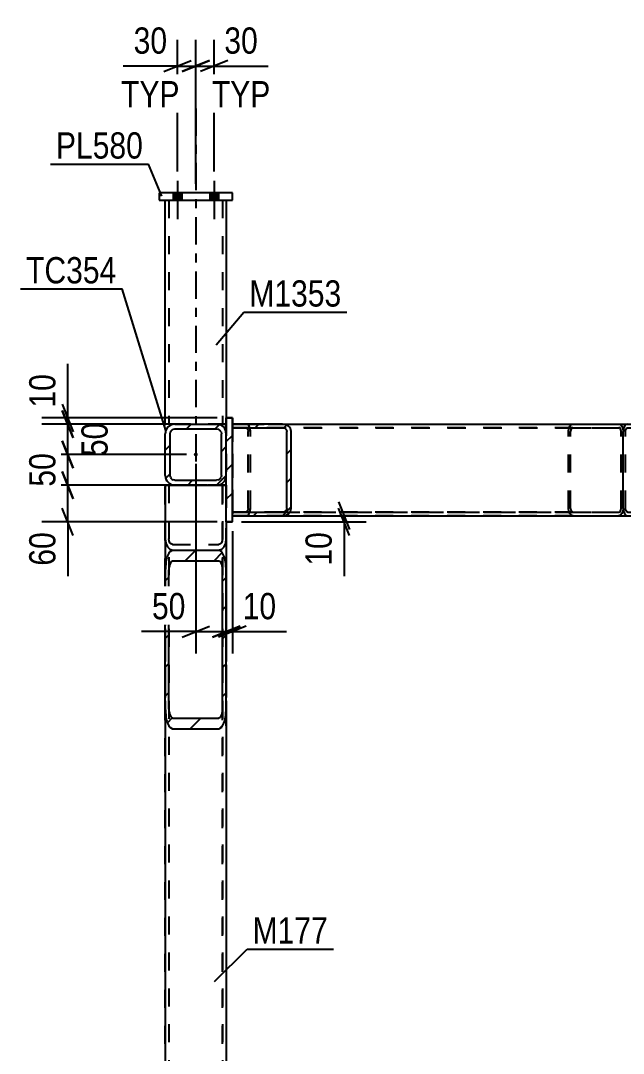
# Model space of a CAD drawing. Header units: millimetres. Extents: x -832 to 357, y -842 to -1.
# Drawn here: x 101.2 to 167, y -292.1 to -179.4 of the extents above; entities that cross this region are included whole.
import ezdxf

# ---------------------------------------------------------------- set-up
doc = ezdxf.new("R2010")
doc.units = ezdxf.units.MM
doc.linetypes.add('DXK_LINE_DOT2', pattern=[3.9198, 1.9599, -1.9599])
doc.linetypes.add('DXK_LINE_DOT3', pattern=[5.9187, 2.979, -0.9799, 0.9799, -0.9799])
doc.styles.add('Arial Narrow', font='ARIALN.TTF', dxfattribs={"height": 0.2})

# ---------------------------------------------------------------- blocks, each defined once
blk = doc.blocks.new('Part-570388851-13769 - 13758')
at = {"color": 7, "linetype": 'DXK_LINE_DOT2'}
for p, q in [((123.61, -230.11), (116.95, -230.11)), ((116.95, -230.11), (116.95, -256.36)), ((117.35, -230.11), (117.35, -256.36)), ((123.21, -230.11), (123.21, -256.36)), ((123.61, -256.36), (123.61, -230.11)), ((116.95, -235.95), (117.01, -236.43)), ((117.01, -236.43), (117.18, -236.83)), ((117.38, -236.19), (117.35, -235.95)), ((117.46, -236.39), (117.38, -236.19)), ((117.59, -236.52), (117.46, -236.39)), ((123.1, -236.39), (122.97, -236.52)), ((123.18, -236.19), (123.1, -236.39)), ((123.21, -235.95), (123.18, -236.19)), ((123.38, -236.83), (123.55, -236.43)), ((123.55, -236.43), (123.61, -235.95)), ((117.18, -236.83), (117.44, -237.1)), ((117.44, -237.1), (117.75, -237.19)), ((117.75, -236.57), (117.59, -236.52)), ((117.75, -236.57), (122.81, -236.57)), ((117.75, -237.19), (122.81, -237.19)), ((122.97, -236.52), (122.81, -236.57)), ((122.81, -237.19), (123.12, -237.1)), ((123.12, -237.1), (123.38, -236.83))]:
    blk.add_line(p, q, dxfattribs=at)
blk = doc.blocks.new('Part-570388851-13770 - 13758')
at = {"color": 7, "linetype": 'DXK_LINE_DOT2'}
for p, q in [((116.95, -432.14), (116.95, -230.11)), ((116.95, -230.11), (123.61, -230.11)), ((117.35, -230.11), (117.35, -432.14)), ((123.21, -432.14), (123.21, -230.11)), ((123.61, -230.11), (123.61, -432.14))]:
    blk.add_line(p, q, dxfattribs=at)
blk = doc.blocks.new('Part-570388851-13775 - 13758')
at = {"color": 7, "linetype": 'DXK_LINE_DOT2'}
for p, q in [((116.95, -230.11), (123.61, -230.11)), ((116.95, -230.11), (116.95, -254.34)), ((117.35, -230.11), (117.35, -432.14)), ((123.21, -230.11), (123.21, -432.14)), ((123.61, -230.11), (123.61, -254.34)), ((116.95, -235.95), (117.01, -236.43)), ((117.01, -236.43), (117.18, -236.83)), ((117.38, -236.19), (117.35, -235.95)), ((117.46, -236.39), (117.38, -236.19)), ((117.59, -236.52), (117.46, -236.39)), ((123.1, -236.39), (122.97, -236.52)), ((123.18, -236.19), (123.1, -236.39)), ((123.21, -235.95), (123.18, -236.19)), ((123.38, -236.83), (123.55, -236.43)), ((123.55, -236.43), (123.61, -235.95)), ((117.18, -236.83), (117.44, -237.1)), ((117.44, -237.1), (117.75, -237.19)), ((117.75, -236.57), (117.59, -236.52)), ((117.75, -236.57), (122.81, -236.57)), ((117.75, -237.19), (122.81, -237.19)), ((122.97, -236.52), (122.81, -236.57)), ((122.81, -237.19), (123.12, -237.1)), ((123.12, -237.1), (123.38, -236.83))]:
    blk.add_line(p, q, dxfattribs=at)
at = {"color": 2, "linetype": 'Continuous'}
for p, q in [((116.95, -254.34), (116.95, -432.14)), ((123.61, -254.34), (123.61, -432.14))]:
    blk.add_line(p, q, dxfattribs=at)
blk = doc.blocks.new('Part-570388851-13865 - 13758')
at = {"color": 7, "linetype": 'DXK_LINE_DOT2'}
for p, q in [((124.28, -222.78), (123.61, -222.78)), ((123.61, -222.78), (123.61, -234.11)), ((124.28, -234.11), (124.28, -222.78)), ((123.61, -234.11), (124.28, -234.11))]:
    blk.add_line(p, q, dxfattribs=at)
blk = doc.blocks.new('Part-570388851-13784 - 13758')
at = {"color": 7, "linetype": 'DXK_LINE_DOT2'}
for p, q in [((124.28, -223.44), (129.74, -223.44)), ((124.28, -223.44), (124.28, -233.44)), ((124.28, -223.44), (161.44, -223.44)), ((161.44, -223.84), (124.28, -223.84)), ((124.28, -223.84), (166.47, -223.84)), ((125.95, -223.5), (125.77, -223.44)), ((125.77, -223.84), (125.86, -223.87)), ((125.86, -223.87), (125.94, -223.96)), ((125.94, -223.96), (125.99, -224.09)), ((126.1, -223.68), (125.95, -223.5)), ((125.99, -224.09), (126.01, -224.24)), ((126.21, -223.94), (126.1, -223.68)), ((126.24, -224.24), (126.21, -223.94)), ((160.96, -224.24), (161, -223.94)), ((161, -223.94), (161.1, -223.68)), ((161.1, -223.68), (161.25, -223.5)), ((161.22, -224.09), (161.2, -224.24)), ((161.27, -223.96), (161.22, -224.09)), ((161.25, -223.5), (161.44, -223.44)), ((161.35, -223.87), (161.27, -223.96)), ((161.44, -223.84), (161.35, -223.87)), ((161.44, -223.44), (166.47, -223.44)), ((161.44, -223.84), (166.47, -223.84)), ((166.56, -223.87), (166.47, -223.84)), ((166.63, -223.96), (166.56, -223.87)), ((166.69, -224.09), (166.63, -223.96)), ((166.7, -224.24), (166.69, -224.09)), ((126.01, -232.64), (126.01, -224.24)), ((126.24, -232.64), (126.24, -224.24)), ((160.96, -232.64), (160.96, -224.24)), ((161.2, -232.64), (161.2, -224.24)), ((166.7, -232.64), (166.7, -224.24)), ((161.44, -233.04), (124.28, -233.04)), ((124.28, -233.04), (125.77, -233.04)), ((125.86, -233.01), (125.77, -233.04)), ((125.77, -233.04), (166.47, -233.04)), ((125.94, -232.92), (125.86, -233.01)), ((125.99, -232.79), (125.94, -232.92)), ((126.01, -232.64), (125.99, -232.79)), ((126.1, -233.21), (126.21, -232.95)), ((126.21, -232.92), (126.24, -232.64)), ((126.21, -232.95), (126.21, -232.92)), ((161, -232.95), (160.96, -232.64)), ((161.1, -233.21), (161, -232.95)), ((161.2, -232.64), (161.22, -232.79)), ((161.22, -232.79), (161.27, -232.92)), ((161.27, -232.92), (161.35, -233.01)), ((161.35, -233.01), (161.44, -233.04)), ((161.44, -233.04), (166.47, -233.04)), ((166.47, -233.04), (166.56, -233.01)), ((166.56, -233.01), (166.63, -232.92)), ((166.63, -232.92), (166.69, -232.79)), ((166.69, -232.79), (166.7, -232.64)), ((161.44, -233.44), (124.28, -233.44)), ((124.28, -233.44), (129.74, -233.44)), ((125.77, -233.44), (125.95, -233.38)), ((125.95, -233.38), (126.1, -233.21)), ((161.25, -233.38), (161.1, -233.21)), ((161.44, -233.44), (161.25, -233.38)), ((161.44, -233.44), (166.47, -233.44))]:
    blk.add_line(p, q, dxfattribs=at)
at = {"color": 2, "linetype": 'Continuous'}
for p, q in [((129.74, -223.44), (166.47, -223.44)), ((166.47, -223.44), (166.65, -223.5)), ((166.65, -223.5), (166.8, -223.68)), ((166.8, -223.68), (166.91, -223.94)), ((166.91, -223.94), (166.94, -224.24)), ((166.94, -232.64), (166.94, -224.24)), ((166.91, -232.95), (166.8, -233.21)), ((166.94, -232.64), (166.91, -232.95)), ((129.74, -233.44), (166.47, -233.44)), ((166.65, -233.38), (166.47, -233.44)), ((166.8, -233.21), (166.65, -233.38))]:
    blk.add_line(p, q, dxfattribs=at)
blk = doc.blocks.new('Part-570388851-13776 - 13758')
at = {"linetype": 'Continuous'}
h = blk.add_hatch(dxfattribs=at)
h.set_pattern_fill('', scale=0.7, style=0, pattern_type=0)
h.set_pattern_definition([(45, (122.8124, -256.6837), (-1.57154, 1.57154), [])])
h.paths.add_polyline_path([(117.75, -256.68), (122.81, -256.68), (123.12, -256.51), (123.38, -256), (123.55, -255.24), (123.61, -254.34), (123.61, -239.53), (123.55, -238.64), (123.38, -237.88), (123.12, -237.37), (122.81, -237.19), (117.75, -237.19), (117.44, -237.37), (117.18, -237.88), (117.01, -238.64), (116.95, -239.53), (116.95, -254.34), (117.01, -255.24), (117.18, -256), (117.44, -256.51)])
h.paths.add_polyline_path([(117.46, -255.17), (117.38, -254.79), (117.35, -254.34), (117.35, -239.53), (117.38, -239.08), (117.46, -238.7), (117.59, -238.45), (117.75, -238.36), (122.81, -238.36), (122.97, -238.45), (123.1, -238.7), (123.18, -239.08), (123.21, -239.53), (123.21, -254.34), (123.18, -254.79), (123.1, -255.17), (122.97, -255.43), (122.81, -255.51), (117.75, -255.51), (117.59, -255.43)])
at = {"color": 2, "linetype": 'Continuous'}
for p, q in [((116.95, -230.11), (116.95, -239.53)), ((116.95, -230.11), (117.01, -230.11)), ((117.01, -230.11), (117.44, -230.11)), ((117.44, -230.11), (118.01, -230.11)), ((122.55, -230.11), (123.61, -230.11)), ((123.61, -234.11), (123.61, -239.53)), ((117.75, -237.19), (117.44, -237.37)), ((117.75, -237.19), (122.81, -237.19)), ((123.12, -237.37), (122.81, -237.19)), ((117.01, -238.64), (116.95, -239.53)), ((117.59, -238.45), (117.75, -238.36)), ((117.75, -238.36), (122.81, -238.36)), ((122.81, -238.36), (122.97, -238.45)), ((123.61, -239.53), (123.55, -238.64)), ((116.95, -254.34), (116.95, -239.53)), ((117.35, -239.53), (117.38, -239.08)), ((117.35, -254.34), (117.35, -239.53)), ((123.18, -239.08), (123.21, -239.53)), ((123.21, -254.34), (123.21, -239.53)), ((123.61, -254.34), (123.61, -239.53)), ((116.95, -254.34), (117.01, -255.24)), ((117.38, -254.79), (117.35, -254.34)), ((123.21, -254.34), (123.18, -254.79)), ((123.55, -255.24), (123.61, -254.34)), ((117.75, -255.51), (117.59, -255.43)), ((117.75, -255.51), (122.81, -255.51)), ((122.97, -255.43), (122.81, -255.51)), ((117.44, -256.51), (117.75, -256.68)), ((117.75, -256.68), (122.81, -256.68)), ((122.81, -256.68), (123.12, -256.51))]:
    blk.add_line(p, q, dxfattribs=at)
at = {"color": 7, "linetype": 'DXK_LINE_DOT2'}
for p, q in [((116.95, -230.11), (116.95, -230.11)), ((117.18, -230.11), (117.75, -230.11)), ((117.35, -230.11), (117.35, -254.34)), ((117.35, -230.11), (117.38, -230.11)), ((118.01, -230.11), (122.55, -230.11)), ((123.21, -230.11), (123.21, -254.34)), ((123.61, -230.11), (123.61, -234.11)), ((116.95, -239.53), (116.95, -254.34)), ((123.61, -239.53), (123.61, -254.34))]:
    blk.add_line(p, q, dxfattribs=at)
at = {"color": 2, "linetype": 'Continuous'}
for centre, radius, start, end in [((119.72, -238.86), 2.72, 146.8845, 175.352), ((120.84, -238.86), 2.72, 4.648, 33.1155), ((118.73, -239.19), 1.36, 146.8845, 175.352), ((121.83, -239.19), 1.36, 4.648, 33.1155), ((119.72, -255.02), 2.72, 184.648, 213.1155), ((118.73, -254.68), 1.36, 184.648, 213.1155), ((121.83, -254.68), 1.36, 326.8845, 355.352), ((120.84, -255.02), 2.72, 326.8845, 355.352)]:
    blk.add_arc(centre, radius, start, end, dxfattribs=at)
blk = doc.blocks.new('Part-570388851-13782 - 13758')
at = {"color": 7, "linetype": 'DXK_LINE_DOT2'}
for p, q in [((124.28, -223.84), (124.28, -223.44)), ((124.28, -223.44), (125.77, -223.44)), ((129.99, -223.84), (124.28, -223.84)), ((125.77, -223.44), (129.99, -223.44)), ((125.95, -223.5), (125.77, -223.44)), ((125.77, -223.84), (125.86, -223.87)), ((125.86, -223.87), (125.94, -223.96)), ((125.94, -223.96), (125.99, -224.09)), ((126.1, -223.68), (125.95, -223.5)), ((125.99, -224.09), (126.01, -224.24)), ((126.21, -223.94), (126.1, -223.68)), ((126.24, -224.24), (126.21, -223.94)), ((126.01, -232.64), (126.01, -224.24)), ((126.24, -232.64), (126.24, -224.24)), ((124.28, -233.44), (124.28, -233.04)), ((124.28, -233.04), (125.77, -233.04)), ((125.86, -233.01), (125.77, -233.04)), ((125.77, -233.04), (129.99, -233.04)), ((125.94, -232.92), (125.86, -233.01)), ((125.99, -232.79), (125.94, -232.92)), ((126.01, -232.64), (125.99, -232.79)), ((126.1, -233.21), (126.21, -232.95)), ((126.21, -232.95), (126.24, -232.64)), ((125.77, -233.44), (124.28, -233.44)), ((125.77, -233.44), (125.95, -233.38)), ((129.99, -233.44), (125.77, -233.44)), ((125.95, -233.38), (126.1, -233.21))]:
    blk.add_line(p, q, dxfattribs=at)
blk = doc.blocks.new('Part-570388851-13789 - 13758')
at = {"color": 7, "linetype": 'DXK_LINE_DOT2'}
for p, q in [((124.28, -223.44), (166.47, -223.44)), ((124.28, -223.44), (124.28, -233.44)), ((124.28, -223.44), (207.94, -223.44)), ((124.28, -223.84), (207.94, -223.84)), ((124.28, -223.84), (207.94, -223.84)), ((204.15, -223.44), (207.94, -223.44)), ((207.94, -223.44), (207.94, -233.44)), ((124.28, -233.04), (207.94, -233.04)), ((124.28, -233.04), (207.94, -233.04)), ((124.28, -233.44), (207.94, -233.44)), ((124.28, -233.44), (166.47, -233.44)), ((204.15, -233.44), (207.94, -233.44))]:
    blk.add_line(p, q, dxfattribs=at)
at = {"color": 2, "linetype": 'Continuous'}
for p, q in [((166.47, -223.44), (204.15, -223.44)), ((166.47, -233.44), (204.15, -233.44))]:
    blk.add_line(p, q, dxfattribs=at)
blk = doc.blocks.new('Part-570388851-13866 - 13758')
at = {"linetype": 'Continuous'}
h = blk.add_hatch(dxfattribs=at)
h.set_pattern_fill('', scale=0.7, style=0, pattern_type=0)
h.set_pattern_definition([(45, (124.2791, -234.109), (-1.57154, 1.57154), [])])
h.paths.add_polyline_path([(123.61, -234.11), (124.28, -234.11), (124.28, -222.78), (123.61, -222.78)])
at = {"color": 2, "linetype": 'Continuous'}
for p, q in [((123.61, -222.78), (123.61, -222.78)), ((123.61, -222.78), (124.28, -222.78)), ((123.61, -234.11), (123.61, -222.78)), ((124.28, -222.78), (124.28, -222.78)), ((124.28, -234.11), (124.28, -222.78)), ((123.61, -234.11), (123.61, -234.11)), ((123.61, -234.11), (124.28, -234.11)), ((124.28, -234.11), (124.28, -234.11))]:
    blk.add_line(p, q, dxfattribs=at)
at = {"color": 7, "linetype": 'DXK_LINE_DOT2'}
for p, q in [((124.28, -222.78), (123.61, -222.78)), ((123.61, -234.11), (123.61, -222.78)), ((124.28, -222.78), (124.28, -234.11)), ((124.28, -234.11), (123.61, -234.11))]:
    blk.add_line(p, q, dxfattribs=at)
blk = doc.blocks.new('Part-570388851-13807 - 13758')
at = {"linetype": 'Continuous'}
h = blk.add_hatch(dxfattribs=at)
h.set_pattern_fill('', scale=0.7, style=0, pattern_type=0)
h.set_pattern_definition([(45, (129.7357, -233.4418), (-1.57154, 1.57154), [])])
h.paths.add_polyline_path([(124.28, -233.44), (129.74, -233.44), (130.1, -233.38), (130.41, -233.21), (130.62, -232.95), (130.69, -232.64), (130.69, -224.24), (130.62, -223.94), (130.41, -223.68), (130.1, -223.5), (129.74, -223.44), (124.28, -223.44), (124.28, -223.84), (129.74, -223.84), (129.92, -223.87), (130.07, -223.96), (130.18, -224.09), (130.21, -224.24), (130.21, -232.64), (130.18, -232.79), (130.07, -232.92), (129.92, -233.01), (129.74, -233.04), (124.28, -233.04)])
at = {"color": 7, "linetype": 'DXK_LINE_DOT2'}
for p, q in [((129.74, -223.44), (124.28, -223.44)), ((124.28, -223.44), (124.28, -233.44)), ((124.28, -223.84), (129.74, -223.84)), ((129.74, -233.04), (124.28, -233.04)), ((124.28, -233.44), (129.74, -233.44))]:
    blk.add_line(p, q, dxfattribs=at)
at = {"color": 2, "linetype": 'Continuous'}
for p, q in [((129.74, -223.44), (124.28, -223.44)), ((124.28, -223.44), (124.28, -223.84)), ((124.28, -223.84), (129.74, -223.84)), ((130.1, -223.5), (129.74, -223.44)), ((129.74, -223.84), (129.92, -223.87)), ((129.92, -223.87), (130.07, -223.96)), ((130.07, -223.96), (130.18, -224.09)), ((130.18, -224.09), (130.21, -224.24)), ((130.69, -224.24), (130.62, -223.94)), ((130.21, -232.64), (130.21, -224.24)), ((130.69, -232.64), (130.69, -224.24)), ((124.28, -233.04), (129.74, -233.04)), ((124.28, -233.44), (124.28, -233.04)), ((129.92, -233.01), (129.74, -233.04)), ((130.07, -232.92), (129.92, -233.01)), ((130.18, -232.79), (130.07, -232.92)), ((130.21, -232.64), (130.18, -232.79)), ((130.62, -232.95), (130.69, -232.64)), ((124.28, -233.44), (129.74, -233.44)), ((129.74, -233.44), (130.1, -233.38))]:
    blk.add_line(p, q, dxfattribs=at)
for centre, start, end in [((129.83, -224.35), 27.9501, 72.3018), ((129.83, -232.53), 287.6982, 332.0499)]:
    blk.add_arc(centre, 0.895, start, end, dxfattribs=at)
blk = doc.blocks.new('Part-570388851-14002 - 13758')
at = {"color": 7, "linetype": 'DXK_LINE_DOT2'}
for p, q in [((124.28, -198.24), (116.28, -198.24)), ((116.28, -198.24), (116.28, -199.04)), ((116.28, -199.04), (124.28, -199.04)), ((124.28, -199.04), (124.28, -198.24))]:
    blk.add_line(p, q, dxfattribs=at)
blk = doc.blocks.new('Part-570388851-13875 - 13758')
at = {"color": 7, "linetype": 'DXK_LINE_DOT2'}
for p, q in [((166.98, -223.94), (166.94, -224.24)), ((167.08, -223.68), (166.98, -223.94)), ((167.24, -223.5), (167.08, -223.68)), ((167.18, -224.24), (167.2, -224.09)), ((167.2, -224.09), (167.25, -223.96)), ((167.42, -223.44), (167.24, -223.5)), ((167.25, -223.96), (167.33, -223.87)), ((167.33, -223.87), (167.42, -223.84)), ((167.42, -223.44), (207.94, -223.44)), ((167.42, -223.44), (172.45, -223.44)), ((167.42, -223.84), (172.45, -223.84)), ((167.42, -223.84), (207.94, -223.84)), ((172.45, -223.44), (207.94, -223.44)), ((172.63, -223.5), (172.45, -223.44)), ((172.45, -223.84), (207.94, -223.84)), ((172.45, -223.84), (172.54, -223.87)), ((172.54, -223.87), (172.62, -223.96)), ((172.62, -223.96), (172.67, -224.09)), ((172.79, -223.68), (172.63, -223.5)), ((172.67, -224.09), (172.69, -224.24)), ((172.89, -223.94), (172.79, -223.68)), ((172.93, -224.24), (172.89, -223.94)), ((207.64, -224.24), (207.68, -223.94)), ((207.68, -223.94), (207.78, -223.68)), ((207.78, -223.68), (207.94, -223.5)), ((207.9, -224.09), (207.88, -224.24)), ((207.94, -223.96), (207.9, -224.09)), ((207.94, -223.44), (207.94, -223.44)), ((207.94, -223.44), (207.94, -233.44)), ((166.94, -232.64), (166.94, -224.24)), ((167.18, -232.64), (167.18, -224.24)), ((172.69, -232.64), (172.69, -224.24)), ((172.93, -232.64), (172.93, -224.24)), ((207.64, -232.64), (207.64, -224.24)), ((207.88, -232.64), (207.88, -224.24)), ((166.94, -232.64), (166.98, -232.95)), ((166.98, -232.95), (167.08, -233.21)), ((167.2, -232.79), (167.18, -232.64)), ((167.25, -232.92), (167.2, -232.79)), ((167.33, -233.01), (167.25, -232.92)), ((167.42, -233.04), (167.33, -233.01)), ((167.42, -233.04), (172.45, -233.04)), ((167.42, -233.04), (207.94, -233.04)), ((172.54, -233.01), (172.45, -233.04)), ((172.45, -233.04), (207.94, -233.04)), ((172.62, -232.92), (172.54, -233.01)), ((172.67, -232.79), (172.62, -232.92)), ((172.69, -232.64), (172.67, -232.79)), ((172.79, -233.21), (172.89, -232.95)), ((172.89, -232.95), (172.93, -232.64)), ((207.68, -232.95), (207.64, -232.64)), ((207.78, -233.21), (207.68, -232.95)), ((207.88, -232.64), (207.9, -232.79)), ((207.9, -232.79), (207.94, -232.92)), ((167.08, -233.21), (167.24, -233.38)), ((167.24, -233.38), (167.42, -233.44)), ((167.42, -233.44), (172.45, -233.44)), ((167.42, -233.44), (207.94, -233.44)), ((172.45, -233.44), (172.63, -233.38)), ((172.45, -233.44), (207.94, -233.44)), ((172.63, -233.38), (172.79, -233.21)), ((207.94, -233.38), (207.78, -233.21))]:
    blk.add_line(p, q, dxfattribs=at)
blk = doc.blocks.new('Part-570388851-14015 - 13758')
at = {"color": 7, "linetype": 'DXK_LINE_DOT3'}
blk.add_line((120.28, -189.04), (120.28, -233.45), dxfattribs=at)
at = {"color": 7, "linetype": 'DXK_LINE_DOT2'}
for p, q in [((116.95, -199.04), (123.61, -199.04)), ((116.95, -223.45), (116.95, -199.04)), ((117.35, -199.04), (117.35, -223.45)), ((123.21, -199.04), (123.21, -223.45)), ((123.61, -199.04), (123.61, -223.45)), ((123.61, -223.45), (116.95, -223.45)), ((117.01, -223.45), (116.95, -223.45))]:
    blk.add_line(p, q, dxfattribs=at)
blk = doc.blocks.new('Part-570388851-14030 - 13758')
at = {"color": 2, "linetype": 'Continuous'}
for p, q in [((124.28, -198.24), (116.28, -198.24)), ((116.28, -198.24), (116.28, -199.04)), ((116.28, -199.04), (124.28, -199.04)), ((124.28, -199.04), (124.28, -198.24))]:
    blk.add_line(p, q, dxfattribs=at)
blk = doc.blocks.new('Part-570388851-14035 - 13758')
at = {"color": 7, "linetype": 'DXK_LINE_DOT3'}
blk.add_line((120.28, -189.04), (120.28, -233.45), dxfattribs=at)
at = {"color": 2, "linetype": 'Continuous'}
for p, q in [((116.95, -223.45), (116.95, -199.04)), ((123.61, -199.04), (123.61, -222.78)), ((117.99, -223.45), (116.95, -223.45)), ((122.57, -223.45), (123.55, -223.45)), ((123.55, -223.45), (123.61, -223.45))]:
    blk.add_line(p, q, dxfattribs=at)
at = {"color": 7, "linetype": 'DXK_LINE_DOT2'}
for p, q in [((116.95, -199.04), (123.61, -199.04)), ((117.35, -199.04), (117.35, -223.45)), ((123.21, -199.04), (123.21, -223.45)), ((123.61, -222.78), (123.61, -223.45)), ((116.95, -223.45), (117.01, -223.45)), ((117.35, -223.45), (117.75, -223.45)), ((117.99, -223.45), (122.57, -223.45)), ((123.55, -223.45), (123.61, -223.45))]:
    blk.add_line(p, q, dxfattribs=at)
blk = doc.blocks.new('Part-570388851-14083 - 13758')
at = {"linetype": 'Continuous'}
h = blk.add_hatch(dxfattribs=at)
h.set_pattern_fill('', scale=0.7, style=0, pattern_type=0)
h.set_pattern_definition([(45, (122.5458, -230.1071), (-1.57154, 1.57154), [])])
h.paths.add_polyline_path([(118.01, -230.11), (122.55, -230.11), (122.95, -230.03), (123.3, -229.79), (123.53, -229.45), (123.61, -229.04), (123.61, -224.51), (123.53, -224.1), (123.3, -223.75), (122.95, -223.52), (122.55, -223.44), (118.01, -223.44), (117.6, -223.52), (117.26, -223.75), (117.03, -224.1), (116.95, -224.51), (116.95, -229.04), (117.03, -229.45), (117.26, -229.79), (117.6, -230.03)])
h.paths.add_polyline_path([(117.52, -229.24), (117.48, -229.04), (117.48, -224.51), (117.52, -224.3), (117.64, -224.13), (117.81, -224.01), (118.01, -223.97), (122.55, -223.97), (122.75, -224.01), (122.92, -224.13), (123.04, -224.3), (123.08, -224.51), (123.08, -229.04), (123.04, -229.24), (122.92, -229.42), (122.75, -229.53), (122.55, -229.57), (118.01, -229.57), (117.81, -229.53), (117.64, -229.42)])
blk.add_hatch(color=30, dxfattribs=at).paths.add_polyline_path([(120.28, -226.87, -1), (120.28, -226.67, -1)])
at = {"color": 2, "linetype": 'Continuous'}
for p, q in [((117.03, -224.1), (116.95, -224.51)), ((118.01, -223.44), (117.6, -223.52)), ((117.81, -224.01), (118.01, -223.97)), ((118.01, -223.44), (122.55, -223.44)), ((118.01, -223.97), (122.55, -223.97)), ((122.95, -223.52), (122.55, -223.44)), ((122.55, -223.97), (122.75, -224.01)), ((123.61, -224.51), (123.53, -224.1)), ((116.95, -229.04), (116.95, -224.51)), ((117.48, -224.51), (117.52, -224.3)), ((117.48, -229.04), (117.48, -224.51)), ((123.04, -224.3), (123.08, -224.51)), ((123.08, -229.04), (123.08, -224.51)), ((123.61, -229.04), (123.61, -224.51)), ((116.95, -229.04), (117.03, -229.45)), ((117.52, -229.24), (117.48, -229.04)), ((118.01, -229.57), (117.81, -229.53)), ((118.01, -229.57), (122.55, -229.57)), ((122.75, -229.53), (122.55, -229.57)), ((123.08, -229.04), (123.04, -229.24)), ((123.53, -229.45), (123.61, -229.04)), ((117.6, -230.03), (118.01, -230.11)), ((118.01, -230.11), (122.55, -230.11)), ((122.55, -230.11), (122.95, -230.03))]:
    blk.add_line(p, q, dxfattribs=at)
at = {"color": 30, "linetype": 'DXK_LINE_DOT3'}
blk.add_line((120.28, -226.77), (120.28, -226.77), dxfattribs=at)
at = {"color": 30, "linetype": 'Continuous'}
blk.add_circle((120.28, -226.77), 0.1, dxfattribs=at)
at = {"color": 2, "linetype": 'Continuous'}
for centre, radius, start, end in [((118.01, -224.51), 1.07, 112.5, 157.5), ((118.01, -224.51), 0.533, 112.5, 157.5), ((122.55, -224.51), 0.533, 22.5, 67.5), ((122.55, -224.51), 1.07, 22.5, 67.5), ((118.01, -229.04), 1.07, 202.5, 247.5), ((118.01, -229.04), 0.533, 202.5, 247.5), ((122.55, -229.04), 0.533, 292.5, 337.5), ((122.55, -229.04), 1.07, 292.5, 337.5)]:
    blk.add_arc(centre, radius, start, end, dxfattribs=at)
blk = doc.blocks.new('Bolt-570388851-14157 - 13758')
at = {"linetype": 'Continuous'}
for points in [[(117.81, -199.04), (118.75, -199.04), (118.75, -198.24), (117.81, -198.24)], [(117.81, -199.04), (118.75, -199.04), (118.75, -198.24), (117.81, -198.24)], [(121.81, -199.04), (122.75, -199.04), (122.75, -198.24), (121.81, -198.24)], [(121.81, -199.04), (122.75, -199.04), (122.75, -198.24), (121.81, -198.24)]]:
    blk.add_hatch(color=1, dxfattribs=at).paths.add_polyline_path(points)
at = {"color": 1, "linetype": 'Continuous'}
for p, q in [((118.28, -196.91), (118.28, -201.11)), ((118.28, -196.91), (118.28, -201.11)), ((122.28, -196.91), (122.28, -201.11)), ((122.28, -196.91), (122.28, -201.11)), ((117.81, -198.24), (117.81, -199.04)), ((117.81, -198.24), (117.81, -199.04)), ((118.75, -198.24), (118.75, -199.04)), ((118.75, -198.24), (118.75, -199.04)), ((121.81, -198.24), (121.81, -199.04)), ((121.81, -198.24), (121.81, -199.04)), ((122.75, -198.24), (122.75, -199.04)), ((122.75, -198.24), (122.75, -199.04))]:
    blk.add_line(p, q, dxfattribs=at)
blk = doc.blocks.new('Bolt-570388851-14179 - 13758')
at = {"linetype": 'Continuous'}
for points in [[(117.81, -199.04), (118.75, -199.04), (118.75, -198.24), (117.81, -198.24)], [(117.81, -199.04), (118.75, -199.04), (118.75, -198.24), (117.81, -198.24)], [(121.81, -199.04), (122.75, -199.04), (122.75, -198.24), (121.81, -198.24)], [(121.81, -199.04), (122.75, -199.04), (122.75, -198.24), (121.81, -198.24)]]:
    blk.add_hatch(color=1, dxfattribs=at).paths.add_polyline_path(points)
at = {"color": 1, "linetype": 'Continuous'}
for p, q in [((118.28, -196.91), (118.28, -201.11)), ((118.28, -196.91), (118.28, -201.11)), ((122.28, -196.91), (122.28, -201.11)), ((122.28, -196.91), (122.28, -201.11)), ((117.81, -198.24), (117.81, -199.04)), ((117.81, -198.24), (117.81, -199.04)), ((118.75, -198.24), (118.75, -199.04)), ((118.75, -198.24), (118.75, -199.04)), ((121.81, -198.24), (121.81, -199.04)), ((121.81, -198.24), (121.81, -199.04)), ((122.75, -198.24), (122.75, -199.04)), ((122.75, -198.24), (122.75, -199.04))]:
    blk.add_line(p, q, dxfattribs=at)
blk = doc.blocks.new('StraightDimension-570388851-14187 - 13758')
at = {"color": 7, "linetype": 'Continuous'}
for p, q in [((120.28, -197.24), (120.28, -181.55)), ((122.28, -195.91), (122.28, -181.55)), ((118.78, -185), (121.78, -183.8)), ((120.28, -184.4), (122.28, -184.4)), ((123.78, -183.8), (120.78, -185)), ((122.28, -184.4), (128.19, -184.4)), ((122.28, -184.4), (128.19, -184.4))]:
    blk.add_line(p, q, dxfattribs=at)
at = {"color": 0}
blk.add_wipeout([(127.66, -183.65), (127.66, -179.45), (122.8, -179.45), (122.8, -183.65)], dxfattribs=at)
at = {"color": 0, "linetype": 'Continuous'}
blk.add_wipeout([(129.03, -189.5), (129.03, -185.3), (121.44, -185.3), (121.44, -189.5)], dxfattribs=at)
at = {"color": 3, "style": 'Arial Narrow'}
blk.add_text('30', height=2.863, dxfattribs=at).set_placement((123.4, -183.05))
at = {"color": 3, "linetype": 'Continuous', "style": 'Arial Narrow'}
blk.add_text('TYP', height=2.863, dxfattribs=at).set_placement((122.04, -188.9))
blk = doc.blocks.new('StraightDimension-570388851-14210 - 13758')
at = {"color": 7, "linetype": 'Continuous'}
for p, q in [((118.28, -195.91), (118.28, -181.55)), ((120.28, -197.24), (120.28, -181.55)), ((118.28, -184.4), (112.37, -184.4)), ((118.28, -184.4), (112.37, -184.4)), ((116.78, -185), (119.78, -183.8)), ((118.28, -184.4), (120.28, -184.4)), ((121.78, -183.8), (118.78, -185))]:
    blk.add_line(p, q, dxfattribs=at)
at = {"color": 0}
blk.add_wipeout([(117.75, -183.65), (117.75, -179.45), (112.9, -179.45), (112.9, -183.65)], dxfattribs=at)
at = {"color": 0, "linetype": 'Continuous'}
blk.add_wipeout([(119.12, -189.5), (119.12, -185.3), (111.53, -185.3), (111.53, -189.5)], dxfattribs=at)
at = {"color": 3, "style": 'Arial Narrow'}
blk.add_text('30', height=2.863, dxfattribs=at).set_placement((113.5, -183.05))
at = {"color": 3, "linetype": 'Continuous', "style": 'Arial Narrow'}
blk.add_text('TYP', height=2.863, dxfattribs=at).set_placement((112.13, -188.9))
blk = doc.blocks.new('StraightDimension-570388851-14234 - 13758')
at = {"color": 7, "linetype": 'Continuous'}
for p, q in [((105.71, -221.95), (106.91, -224.95)), ((118.02, -223.45), (103.91, -223.45)), ((106.31, -226.77), (106.31, -223.45)), ((106.91, -228.27), (105.71, -225.27)), ((119.28, -226.77), (103.91, -226.77))]:
    blk.add_line(p, q, dxfattribs=at)
at = {"color": 0}
blk.add_wipeout([(111.26, -222.68), (107.06, -222.68), (107.06, -227.54), (111.26, -227.54)], dxfattribs=at)
at = {"color": 3, "style": 'Arial Narrow'}
blk.add_text('50', height=2.863, rotation=90.0002, dxfattribs=at).set_placement((110.66, -226.94))
blk = doc.blocks.new('StraightDimension-570388851-14260 - 13758')
at = {"color": 7, "linetype": 'Continuous'}
for p, q in [((105.71, -228.61), (106.91, -231.61)), ((121.55, -230.11), (103.46, -230.11)), ((106.31, -234.11), (106.31, -230.11)), ((106.91, -235.61), (105.71, -232.61)), ((122.61, -234.11), (103.46, -234.11)), ((106.31, -234.11), (106.31, -240.02)), ((106.31, -234.11), (106.31, -240.02))]:
    blk.add_line(p, q, dxfattribs=at)
at = {"color": 0}
blk.add_wipeout([(105.56, -234.63), (101.36, -234.63), (101.36, -239.49), (105.56, -239.49)], dxfattribs=at)
at = {"color": 3, "style": 'Arial Narrow'}
blk.add_text('60', height=2.863, rotation=90.0002, dxfattribs=at).set_placement((104.96, -238.89))
blk = doc.blocks.new('StraightDimension-570388851-14278 - 13758')
at = {"color": 7, "linetype": 'Continuous'}
for p, q in [((105.71, -225.27), (106.91, -228.27)), ((119.28, -226.77), (103.46, -226.77)), ((106.31, -230.11), (106.31, -226.77)), ((106.91, -231.61), (105.71, -228.61)), ((121.55, -230.11), (103.46, -230.11))]:
    blk.add_line(p, q, dxfattribs=at)
at = {"color": 0}
blk.add_wipeout([(105.56, -226.01), (101.36, -226.01), (101.36, -230.87), (105.56, -230.87)], dxfattribs=at)
at = {"color": 3, "style": 'Arial Narrow'}
blk.add_text('50', height=2.863, rotation=90.0002, dxfattribs=at).set_placement((104.96, -230.27))
blk = doc.blocks.new('StraightDimension-570388851-14300 - 13758')
at = {"color": 7, "linetype": 'Continuous'}
for p, q in [((106.31, -222.78), (106.31, -216.87)), ((106.31, -222.78), (106.31, -216.87)), ((105.71, -221.28), (106.91, -224.28)), ((122.61, -222.78), (103.46, -222.78)), ((106.91, -224.95), (105.71, -221.95)), ((106.31, -223.45), (106.31, -222.78)), ((118.02, -223.45), (103.46, -223.45))]:
    blk.add_line(p, q, dxfattribs=at)
at = {"color": 0}
blk.add_wipeout([(105.56, -217.39), (101.36, -217.39), (101.36, -222.25), (105.56, -222.25)], dxfattribs=at)
at = {"color": 3, "style": 'Arial Narrow'}
blk.add_text('10', height=2.863, rotation=90.0002, dxfattribs=at).set_placement((104.96, -221.65))
blk = doc.blocks.new('StraightDimension-570388851-14631 - 13758')
at = {"color": 7, "linetype": 'Continuous'}
for p, q in [((135.87, -231.94), (137.07, -234.94)), ((137.07, -235.61), (135.87, -232.61)), ((125.28, -233.44), (138.87, -233.44)), ((125.28, -234.11), (138.87, -234.11)), ((136.47, -234.11), (136.47, -233.44)), ((136.47, -234.11), (136.47, -240.02)), ((136.47, -234.11), (136.47, -240.02))]:
    blk.add_line(p, q, dxfattribs=at)
at = {"color": 0}
blk.add_wipeout([(135.72, -234.63), (131.52, -234.63), (131.52, -239.49), (135.72, -239.49)], dxfattribs=at)
at = {"color": 3, "style": 'Arial Narrow'}
blk.add_text('10', height=2.863, rotation=90.0002, dxfattribs=at).set_placement((135.12, -238.89))
blk = doc.blocks.new('StraightDimension-570388851-14759 - 13758')
at = {"color": 7, "linetype": 'Continuous'}
for p, q in [((120.28, -227.77), (120.28, -248.48)), ((123.61, -235.11), (123.61, -248.48)), ((118.78, -246.68), (121.78, -245.48)), ((125.11, -245.48), (122.11, -246.68)), ((120.28, -246.08), (114.37, -246.08)), ((120.28, -246.08), (114.37, -246.08)), ((120.28, -246.08), (123.61, -246.08))]:
    blk.add_line(p, q, dxfattribs=at)
at = {"color": 0}
blk.add_wipeout([(119.75, -245.33), (119.75, -241.13), (114.9, -241.13), (114.9, -245.33)], dxfattribs=at)
at = {"color": 3, "style": 'Arial Narrow'}
blk.add_text('50', height=2.863, dxfattribs=at).set_placement((115.5, -244.73))
blk = doc.blocks.new('StraightDimension-570388851-14782 - 13758')
at = {"color": 7, "linetype": 'Continuous'}
for p, q in [((123.61, -235.11), (123.61, -248.48)), ((124.28, -235.11), (124.28, -248.48)), ((122.11, -246.68), (125.11, -245.48)), ((125.78, -245.48), (122.78, -246.68)), ((123.61, -246.08), (124.28, -246.08)), ((124.28, -246.08), (130.19, -246.08)), ((124.28, -246.08), (130.19, -246.08))]:
    blk.add_line(p, q, dxfattribs=at)
at = {"color": 0}
blk.add_wipeout([(129.66, -245.33), (129.66, -241.13), (124.8, -241.13), (124.8, -245.33)], dxfattribs=at)
at = {"color": 3, "style": 'Arial Narrow'}
blk.add_text('10', height=2.863, dxfattribs=at).set_placement((125.4, -244.73))
blk = doc.blocks.new('Mark-570388851-14031 - 13758')
at = {"color": 30, "linetype": 'Continuous'}
for p, q in [((122.52, -214.79), (125.53, -211.23)), ((125.53, -211.23), (136.78, -211.23))]:
    blk.add_line(p, q, dxfattribs=at)
at = {"color": 0}
blk.add_wipeout([(136.18, -210.63), (136.18, -207.63), (126.13, -207.63), (126.13, -210.63)], dxfattribs=at)
blk.add_wipeout([(136.18, -210.63), (136.18, -207.63), (126.13, -207.63), (126.13, -210.63)], dxfattribs=at)
at = {"color": 3, "style": 'Arial Narrow'}
blk.add_text('M1353', height=2.863, dxfattribs=at).set_placement((126.13, -210.63))
blk = doc.blocks.new('Mark-570388851-13771 - 13758')
at = {"color": 30, "linetype": 'Continuous'}
for p, q in [((122.34, -284.23), (125.88, -280.7)), ((125.88, -280.7), (135.3, -280.7))]:
    blk.add_line(p, q, dxfattribs=at)
at = {"color": 0}
blk.add_wipeout([(134.7, -280.1), (134.7, -277.1), (126.48, -277.1), (126.48, -280.1)], dxfattribs=at)
blk.add_wipeout([(134.7, -280.1), (134.7, -277.1), (126.48, -277.1), (126.48, -280.1)], dxfattribs=at)
at = {"color": 3, "style": 'Arial Narrow'}
blk.add_text('M177', height=2.863, dxfattribs=at).set_placement((126.48, -280.1))
blk = doc.blocks.new('Mark-570388851-14026 - 13758')
at = {"color": 30, "linetype": 'Continuous'}
for p in [(104.42, -195.09), (116.59, -198.58)]:
    blk.add_line(p, (115.12, -195.09), dxfattribs=at)
at = {"color": 0}
blk.add_wipeout([(114.52, -194.49), (114.52, -191.49), (105.02, -191.49), (105.02, -194.49)], dxfattribs=at)
blk.add_wipeout([(114.52, -194.49), (114.52, -191.49), (105.02, -191.49), (105.02, -194.49)], dxfattribs=at)
at = {"color": 3, "style": 'Arial Narrow'}
blk.add_text('PL580', height=2.863, dxfattribs=at).set_placement((105.02, -194.49))
blk = doc.blocks.new('Mark-570388851-14079 - 13758')
at = {"color": 30, "linetype": 'Continuous'}
for p in [(101.16, -208.7), (117.01, -224.15)]:
    blk.add_line(p, (112.23, -208.7), dxfattribs=at)
at = {"color": 0}
blk.add_wipeout([(111.63, -208.1), (111.63, -205.1), (101.76, -205.1), (101.76, -208.1)], dxfattribs=at)
blk.add_wipeout([(111.63, -208.1), (111.63, -205.1), (101.76, -205.1), (101.76, -208.1)], dxfattribs=at)
at = {"color": 3, "style": 'Arial Narrow'}
blk.add_text('TC354', height=2.863, dxfattribs=at).set_placement((101.76, -208.1))

msp = doc.modelspace()

# ---------------------------------------------------------------- block references
for name in ['Part-570388851-14015 - 13758', 'Part-570388851-14035 - 13758', 'Bolt-570388851-14157 - 13758', 'Bolt-570388851-14179 - 13758', 'Part-570388851-14002 - 13758', 'Part-570388851-14030 - 13758', 'Part-570388851-13865 - 13758', 'Part-570388851-13866 - 13758', 'Part-570388851-14083 - 13758', 'Part-570388851-13784 - 13758', 'Part-570388851-13782 - 13758', 'Part-570388851-13789 - 13758', 'Part-570388851-13807 - 13758', 'Part-570388851-13875 - 13758', 'Part-570388851-13769 - 13758', 'Part-570388851-13770 - 13758', 'Part-570388851-13775 - 13758', 'Part-570388851-13776 - 13758']:
    msp.add_blockref(name, (0, 0))

# ---------------------------------------------------------------- next in the draw order: block references
for name in ['StraightDimension-570388851-14187 - 13758', 'Mark-570388851-14031 - 13758', 'StraightDimension-570388851-14234 - 13758', 'StraightDimension-570388851-14631 - 13758', 'Mark-570388851-13771 - 13758']:
    msp.add_blockref(name, (0, 0))

# ---------------------------------------------------------------- next in the draw order: block references
for name in ['StraightDimension-570388851-14210 - 13758', 'StraightDimension-570388851-14260 - 13758']:
    msp.add_blockref(name, (0, 0))

# ---------------------------------------------------------------- next in the draw order: block references
for name in ['Mark-570388851-14026 - 13758', 'StraightDimension-570388851-14278 - 13758']:
    msp.add_blockref(name, (0, 0))

# ---------------------------------------------------------------- next in the draw order: block references
for name in ['StraightDimension-570388851-14300 - 13758', 'StraightDimension-570388851-14759 - 13758']:
    msp.add_blockref(name, (0, 0))

# ---------------------------------------------------------------- next in the draw order: block references
for name in ['Mark-570388851-14079 - 13758', 'StraightDimension-570388851-14782 - 13758']:
    msp.add_blockref(name, (0, 0))

doc.saveas('drawing.dxf')
